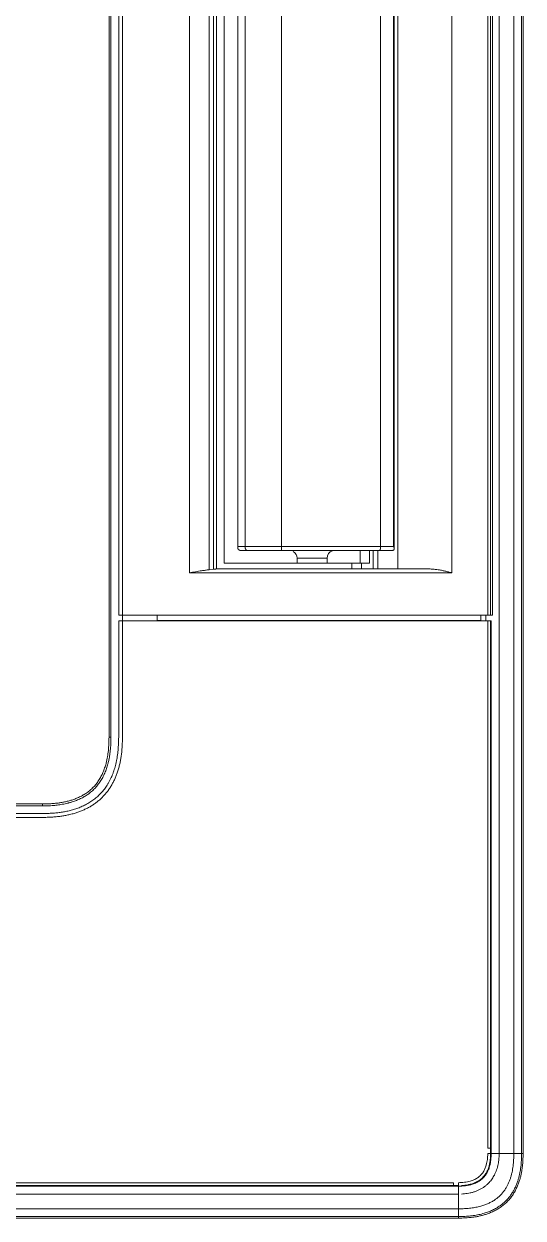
# Model space of a CAD drawing. Header units: metres. Extents: x -101133.8 to -101066.7, y -24899.3 to -24824.7.
# Drawn here: x -101109.7044 to -101109.5748, y -24853.7234 to -24853.4134 of the extents above; entities that cross this region are included whole.
import ezdxf

# ---------------------------------------------------------------- set-up
doc = ezdxf.new("R2010")
doc.units = ezdxf.units.M
doc.header["$LTSCALE"] = 0.2
doc.layers.add('CMT-CVC-MATERIEL', color=30, linetype='Continuous')

# ---------------------------------------------------------------- blocks, each defined once
blk = doc.blocks.new('Cassette 600x600')
at = {"linetype": 'Continuous', "lineweight": 13}
for p, q in [((-19976.97, 551.21), (-19976.97, -35.19)), ((-19973.14, -35.19), (-19973.14, 551.21)), ((-19971.13, 551.21), (-19971.13, -35.19)), ((-19970.73, 551.21), (-19970.73, -35.19)), ((-20078.23, 72.81), (-20078.23, 443.21)), ((-20077.73, 443.21), (-20077.73, 72.81)), ((-20075.73, 104.51), (-20075.73, 411.51)), ((-20074.73, 104.51), (-20074.73, 411.51)), ((-19979.9, 104.51), (-19979.9, 411.51)), ((-19979.18, 411.51), (-19979.18, 104.51)), ((-19978.72, 411.51), (-19978.72, 104.51)), ((-20057.38, 115.51), (-20057.38, 400.51)), ((-19989.24, 400.51), (-19989.24, 115.51)), ((-20052.26, 399.7), (-20052.26, 116.31)), ((-20051.11, 116.42), (-20051.11, 399.59)), ((-20050.33, 399.51), (-20050.33, 116.51)), ((-20048.33, 398.01), (-20048.33, 118.01)), ((-20003.29, 116.51), (-20003.29, 399.51)), ((-20044.82, 393.97), (-20044.82, 122.04)), ((-20044.78, 393.71), (-20044.78, 122.31)), ((-20042.93, 393.71), (-20042.93, 122.31)), ((-20033.43, 393.71), (-20033.43, 122.31)), ((-20007.73, 393.71), (-20007.73, 122.31)), ((-20004.35, 122.31), (-20004.35, 393.71)), ((-20004.19, 121.78), (-20004.19, 394.23)), ((-20044.78, 122.31), (-20042.93, 122.31)), ((-20043.93, 121.31), (-20044.11, 121.31)), ((-20042.33, 121.31), (-20043.93, 121.31)), ((-20042.93, 122.31), (-20033.43, 122.31)), ((-20033.4, 121.31), (-20042.33, 121.31)), ((-20033.43, 122.31), (-20007.73, 122.31)), ((-20008.02, 121.31), (-20033.4, 121.31)), ((-20013.03, 121.31), (-20013.03, 118.01)), ((-20010.61, 121.31), (-20010.61, 118.01)), ((-20009.63, 116.51), (-20009.63, 121.31)), ((-20008.47, 116.51), (-20008.47, 121.31)), ((-20004.88, 121.31), (-20008.02, 121.31)), ((-20007.73, 122.31), (-20004.35, 122.31)), ((-20004.66, 121.32), (-20004.88, 121.31)), ((-20015.19, 118.01), (-20048.33, 118.01)), ((-20029.43, 119.31), (-20029.43, 118.01)), ((-20021.63, 119.31), (-20029.43, 119.31)), ((-20021.63, 118.01), (-20021.63, 119.31)), ((-20015.19, 118.01), (-20012.73, 118.01)), ((-20015.19, 116.51), (-20015.19, 118.01)), ((-20012.73, 118.01), (-20012.73, 116.51)), ((-20012.73, 118.01), (-20010.61, 118.01)), ((-19989.24, 115.51), (-20057.38, 115.51)), ((-20052.26, 116.31), (-20051.11, 116.42)), ((-20050.47, 116.51), (-19994.83, 116.51)), ((-20074.73, 104.51), (-20075.73, 104.51)), ((-20075.73, 103.01), (-20074.73, 103.01)), ((-20075.73, 82.01), (-20075.73, 103.01)), ((-19979.9, 104.51), (-20074.73, 104.51)), ((-20074.73, 103.01), (-20074.73, 104.51)), ((-20074.73, 72.81), (-20074.73, 103.01)), ((-19979.9, 103.01), (-20074.73, 103.01)), ((-20065.73, 103.11), (-20065.73, 104.51)), ((-20065.73, 103.11), (-19981.73, 103.11)), ((-19981.73, 103.11), (-19981.73, 104.51)), ((-19981.73, 103.01), (-19981.73, 103.11)), ((-19980.43, 103.01), (-19980.43, 104.51)), ((-19979.18, 104.51), (-19979.9, 104.51)), ((-19979.9, -33.88), (-19979.9, 103.01)), ((-19979.9, 103.01), (-19979.18, 103.01)), ((-19978.72, 104.51), (-19979.18, 104.51)), ((-19979.18, 103.01), (-19979.18, -33.88)), ((-19979.03, 103.01), (-19979.18, 103.01)), ((-19979.03, -35.19), (-19979.03, 103.01)), ((-20075.73, 101.01), (-20075.73, 101.79)), ((-20075.73, 72.81), (-20075.73, 82.01)), ((-20078.23, 72.81), (-20077.73, 72.81)), ((-20465.93, 55.51), (-20095.53, 55.51)), ((-20095.53, 55.01), (-20465.93, 55.01)), ((-20116.53, 53.01), (-20095.53, 53.01)), ((-20095.53, 55.51), (-20095.53, 55.01)), ((-20125.73, 52.01), (-20095.53, 52.01)), ((-19979.18, -33.88), (-19979.18, -35.19)), ((-19979.18, -35.19), (-19979.03, -35.19)), ((-19979.03, -35.19), (-19976.97, -35.19)), ((-19973.14, -35.19), (-19976.97, -35.19)), ((-19970.73, -35.19), (-19971.13, -35.19)), ((-20125.73, -42.83), (-19988.84, -42.83)), ((-19987.53, -45.76), (-20573.93, -45.76)), ((-19988.84, -43.54), (-20125.73, -43.54)), ((-20125.73, -43.69), (-19987.53, -43.69)), ((-19987.53, -43.54), (-19988.84, -43.54)), ((-19987.53, -43.69), (-19987.53, -43.54)), ((-19987.53, -43.69), (-19987.53, -45.76)), ((-19987.53, -49.58), (-19987.53, -45.76)), ((-20573.93, -49.58), (-19987.53, -49.58)), ((-19987.53, -51.6), (-20573.93, -51.6)), ((-20573.93, -51.99), (-19987.53, -51.99)), ((-19987.53, -51.99), (-19987.53, -51.6))]:
    blk.add_line(p, q, dxfattribs=at)
for centre, radius, start, end in [((-20025.17, 122.06), 8.27, 178.2687, 185.2085), ((-20031.43, 119.31), 2, 0, 59.2042), ((-20019.63, 119.31), 2, 106.6773, 180), ((-19979.81, -26.31), 8.91, 269.2804, 274.0261), ((-19996.42, -42.92), 8.91, 355.9739, 0.7197)]:
    blk.add_arc(centre, radius, start, end, dxfattribs=at)
for points, knots in [([(-20044.11, 121.31), (-20044.12, 121.32), (-20044.13, 121.32), (-20044.14, 121.32), (-20044.16, 121.32), (-20044.17, 121.32), (-20044.18, 121.33), (-20044.19, 121.33), (-20044.2, 121.33), (-20044.22, 121.33), (-20044.23, 121.34), (-20044.24, 121.34), (-20044.25, 121.34), (-20044.27, 121.34), (-20044.28, 121.35), (-20044.29, 121.35), (-20044.31, 121.36), (-20044.32, 121.36), (-20044.33, 121.36), (-20044.34, 121.37), (-20044.36, 121.37), (-20044.37, 121.38), (-20044.38, 121.38), (-20044.39, 121.39), (-20044.4, 121.39), (-20044.42, 121.4), (-20044.43, 121.4), (-20044.44, 121.41), (-20044.45, 121.42), (-20044.46, 121.42), (-20044.47, 121.43), (-20044.48, 121.43), (-20044.5, 121.44), (-20044.51, 121.45), (-20044.52, 121.45), (-20044.52, 121.46), (-20044.54, 121.47), (-20044.55, 121.48), (-20044.56, 121.49), (-20044.58, 121.5), (-20044.59, 121.51), (-20044.6, 121.52), (-20044.62, 121.54), (-20044.63, 121.55), (-20044.64, 121.56), (-20044.65, 121.57), (-20044.66, 121.58), (-20044.67, 121.59), (-20044.68, 121.61), (-20044.69, 121.63), (-20044.71, 121.65), (-20044.72, 121.66), (-20044.73, 121.68), (-20044.74, 121.7), (-20044.75, 121.72), (-20044.76, 121.74), (-20044.77, 121.76), (-20044.77, 121.78), (-20044.78, 121.8), (-20044.79, 121.81), (-20044.79, 121.84), (-20044.8, 121.86), (-20044.8, 121.89), (-20044.81, 121.92), (-20044.81, 121.95), (-20044.82, 121.97), (-20044.82, 122), (-20044.82, 122.03), (-20044.82, 122.05), (-20044.82, 122.08), (-20044.81, 122.11), (-20044.81, 122.15), (-20044.81, 122.17), (-20044.81, 122.18), (-20044.8, 122.19), (-20044.8, 122.2), (-20044.8, 122.21), (-20044.8, 122.22), (-20044.79, 122.23), (-20044.79, 122.25), (-20044.79, 122.26), (-20044.79, 122.27), (-20044.78, 122.28), (-20044.78, 122.29), (-20044.78, 122.3), (-20044.78, 122.3), (-20044.78, 122.3), (-20044.78, 122.3), (-20044.78, 122.3), (-20044.78, 122.3), (-20044.78, 122.3), (-20044.78, 122.3), (-20044.78, 122.3), (-20044.78, 122.3), (-20044.78, 122.3), (-20044.78, 122.3), (-20044.78, 122.31)], [0, 0, 0, 0, 1, 1, 1, 2, 2, 2, 3, 3, 3, 4, 4, 4, 5, 5, 5, 6, 6, 6, 7, 7, 7, 8, 8, 8, 9, 9, 9, 10, 10, 10, 11, 11, 11, 12, 12, 12, 13, 13, 13, 14, 14, 14, 15, 15, 15, 16, 16, 16, 17, 17, 17, 18, 18, 18, 19, 19, 19, 20, 20, 20, 21, 21, 21, 22, 22, 22, 23, 23, 23, 24, 24, 24, 25, 25, 25, 26, 26, 26, 27, 27, 27, 28, 28, 28, 29, 29, 29, 30, 30, 30, 31, 31, 31, 32, 32, 32, 32]), ([(-20042.93, 122.31), (-20042.93, 122.28), (-20042.93, 122.25), (-20042.92, 122.22), (-20042.92, 122.19), (-20042.92, 122.16), (-20042.92, 122.14), (-20042.92, 122.11), (-20042.91, 122.08), (-20042.91, 122.05), (-20042.91, 122.03), (-20042.9, 122), (-20042.9, 121.97), (-20042.89, 121.95), (-20042.88, 121.92), (-20042.88, 121.9), (-20042.87, 121.87), (-20042.86, 121.85), (-20042.86, 121.82), (-20042.85, 121.8), (-20042.84, 121.77), (-20042.83, 121.75), (-20042.82, 121.73), (-20042.81, 121.7), (-20042.8, 121.68), (-20042.79, 121.66), (-20042.78, 121.64), (-20042.76, 121.62), (-20042.75, 121.6), (-20042.74, 121.58), (-20042.73, 121.56), (-20042.72, 121.54), (-20042.7, 121.52), (-20042.69, 121.5), (-20042.68, 121.49), (-20042.66, 121.47), (-20042.65, 121.46), (-20042.63, 121.44), (-20042.62, 121.43), (-20042.6, 121.42), (-20042.59, 121.4), (-20042.57, 121.39), (-20042.56, 121.38), (-20042.54, 121.37), (-20042.53, 121.36), (-20042.51, 121.35), (-20042.49, 121.34), (-20042.47, 121.33), (-20042.46, 121.33), (-20042.45, 121.33), (-20042.44, 121.32), (-20042.44, 121.32), (-20042.43, 121.32), (-20042.42, 121.32), (-20042.41, 121.31), (-20042.4, 121.31), (-20042.39, 121.31), (-20042.38, 121.31), (-20042.38, 121.31), (-20042.37, 121.31), (-20042.36, 121.31), (-20042.36, 121.31), (-20042.35, 121.31), (-20042.35, 121.31), (-20042.35, 121.31), (-20042.35, 121.31), (-20042.34, 121.31), (-20042.34, 121.31), (-20042.34, 121.31), (-20042.34, 121.31), (-20042.33, 121.31), (-20042.33, 121.31), (-20042.33, 121.31)], [0, 0, 0, 0, 1, 1, 1, 2, 2, 2, 3, 3, 3, 4, 4, 4, 5, 5, 5, 6, 6, 6, 7, 7, 7, 8, 8, 8, 9, 9, 9, 10, 10, 10, 11, 11, 11, 12, 12, 12, 13, 13, 13, 14, 14, 14, 15, 15, 15, 16, 16, 16, 17, 17, 17, 18, 18, 18, 19, 19, 19, 20, 20, 20, 21, 21, 21, 22, 22, 22, 23, 23, 23, 24, 24, 24, 24]), ([(-20007.73, 122.31), (-20007.73, 122.28), (-20007.73, 122.25), (-20007.73, 122.22), (-20007.73, 122.19), (-20007.73, 122.16), (-20007.74, 122.14), (-20007.74, 122.11), (-20007.74, 122.08), (-20007.74, 122.05), (-20007.74, 122.03), (-20007.74, 122), (-20007.75, 121.97), (-20007.75, 121.95), (-20007.75, 121.92), (-20007.76, 121.9), (-20007.76, 121.87), (-20007.76, 121.85), (-20007.77, 121.82), (-20007.77, 121.8), (-20007.77, 121.77), (-20007.78, 121.75), (-20007.78, 121.73), (-20007.79, 121.7), (-20007.79, 121.68), (-20007.8, 121.66), (-20007.8, 121.64), (-20007.81, 121.62), (-20007.82, 121.6), (-20007.82, 121.58), (-20007.83, 121.56), (-20007.83, 121.54), (-20007.84, 121.52), (-20007.85, 121.5), (-20007.85, 121.49), (-20007.86, 121.47), (-20007.87, 121.46), (-20007.87, 121.44), (-20007.88, 121.43), (-20007.89, 121.42), (-20007.9, 121.4), (-20007.9, 121.39), (-20007.91, 121.38), (-20007.92, 121.37), (-20007.93, 121.36), (-20007.93, 121.35), (-20007.94, 121.34), (-20007.95, 121.33), (-20007.96, 121.33), (-20007.96, 121.33), (-20007.97, 121.32), (-20007.97, 121.32), (-20007.97, 121.32), (-20007.98, 121.32), (-20007.98, 121.31), (-20007.99, 121.31), (-20007.99, 121.31), (-20007.99, 121.31), (-20008, 121.31), (-20008, 121.31), (-20008.01, 121.31), (-20008.01, 121.31), (-20008.01, 121.31), (-20008.01, 121.31), (-20008.01, 121.31), (-20008.01, 121.31), (-20008.01, 121.31), (-20008.02, 121.31), (-20008.02, 121.31), (-20008.02, 121.31), (-20008.02, 121.31), (-20008.02, 121.31), (-20008.02, 121.31)], [0, 0, 0, 0, 1, 1, 1, 2, 2, 2, 3, 3, 3, 4, 4, 4, 5, 5, 5, 6, 6, 6, 7, 7, 7, 8, 8, 8, 9, 9, 9, 10, 10, 10, 11, 11, 11, 12, 12, 12, 13, 13, 13, 14, 14, 14, 15, 15, 15, 16, 16, 16, 17, 17, 17, 18, 18, 18, 19, 19, 19, 20, 20, 20, 21, 21, 21, 22, 22, 22, 23, 23, 23, 24, 24, 24, 24]), ([(-20004.35, 122.31), (-20004.35, 122.3), (-20004.35, 122.3), (-20004.35, 122.3), (-20004.35, 122.3), (-20004.35, 122.3), (-20004.35, 122.3), (-20004.35, 122.3), (-20004.35, 122.3), (-20004.35, 122.3), (-20004.35, 122.3), (-20004.35, 122.3), (-20004.35, 122.3), (-20004.35, 122.3), (-20004.34, 122.29), (-20004.34, 122.29), (-20004.34, 122.28), (-20004.34, 122.28), (-20004.34, 122.27), (-20004.33, 122.27), (-20004.33, 122.27), (-20004.33, 122.26), (-20004.33, 122.26), (-20004.33, 122.25), (-20004.32, 122.25), (-20004.31, 122.23), (-20004.3, 122.19), (-20004.28, 122.16), (-20004.27, 122.13), (-20004.26, 122.1), (-20004.25, 122.07), (-20004.24, 122.04), (-20004.23, 122.01), (-20004.22, 121.98), (-20004.21, 121.95), (-20004.21, 121.92), (-20004.2, 121.89), (-20004.2, 121.87), (-20004.19, 121.85), (-20004.19, 121.83), (-20004.19, 121.81), (-20004.19, 121.79), (-20004.19, 121.76), (-20004.19, 121.74), (-20004.19, 121.72), (-20004.2, 121.7), (-20004.2, 121.68), (-20004.2, 121.66), (-20004.21, 121.64), (-20004.21, 121.63), (-20004.21, 121.62), (-20004.22, 121.6), (-20004.22, 121.59), (-20004.23, 121.58), (-20004.24, 121.56), (-20004.24, 121.55), (-20004.25, 121.54), (-20004.26, 121.53), (-20004.27, 121.51), (-20004.28, 121.5), (-20004.28, 121.49), (-20004.29, 121.48), (-20004.3, 121.47), (-20004.3, 121.47), (-20004.31, 121.46), (-20004.32, 121.45), (-20004.33, 121.45), (-20004.33, 121.44), (-20004.34, 121.43), (-20004.35, 121.43), (-20004.36, 121.42), (-20004.37, 121.41), (-20004.38, 121.41), (-20004.39, 121.4), (-20004.4, 121.4), (-20004.41, 121.39), (-20004.42, 121.38), (-20004.43, 121.38), (-20004.44, 121.37), (-20004.45, 121.37), (-20004.46, 121.37), (-20004.47, 121.36), (-20004.48, 121.36), (-20004.49, 121.35), (-20004.51, 121.35), (-20004.52, 121.35), (-20004.53, 121.34), (-20004.54, 121.34), (-20004.56, 121.34), (-20004.57, 121.33), (-20004.58, 121.33), (-20004.59, 121.33), (-20004.61, 121.33), (-20004.62, 121.33), (-20004.63, 121.32), (-20004.64, 121.32), (-20004.66, 121.32)], [0, 0, 0, 0, 1, 1, 1, 2, 2, 2, 3, 3, 3, 4, 4, 4, 5, 5, 5, 6, 6, 6, 7, 7, 7, 8, 8, 8, 9, 9, 9, 10, 10, 10, 11, 11, 11, 12, 12, 12, 13, 13, 13, 14, 14, 14, 15, 15, 15, 16, 16, 16, 17, 17, 17, 18, 18, 18, 19, 19, 19, 20, 20, 20, 21, 21, 21, 22, 22, 22, 23, 23, 23, 24, 24, 24, 25, 25, 25, 26, 26, 26, 27, 27, 27, 28, 28, 28, 29, 29, 29, 30, 30, 30, 31, 31, 31, 32, 32, 32, 32]), ([(-20057.38, 115.51), (-20057.38, 115.51), (-20057.38, 115.51), (-20057.38, 115.51), (-20057.37, 115.51), (-20057.37, 115.51), (-20057.37, 115.51), (-20057.36, 115.51), (-20057.36, 115.51), (-20057.36, 115.51), (-20057.36, 115.51), (-20057.35, 115.51), (-20057.35, 115.51), (-20057.17, 115.54), (-20056.85, 115.6), (-20056.56, 115.65), (-20056.27, 115.7), (-20056.03, 115.74), (-20055.77, 115.79), (-20055.52, 115.83), (-20055.26, 115.87), (-20054.99, 115.92), (-20054.71, 115.96), (-20054.42, 116.01), (-20054.2, 116.04), (-20054, 116.07), (-20053.87, 116.09), (-20053.72, 116.11), (-20053.56, 116.13), (-20053.39, 116.16), (-20053.23, 116.18), (-20053.06, 116.2), (-20052.9, 116.22), (-20052.74, 116.25), (-20052.58, 116.27), (-20052.42, 116.29), (-20052.26, 116.31)], [0, 0, 0, 0, 1, 1, 1, 2, 2, 2, 3, 3, 3, 4, 4, 4, 5, 5, 5, 6, 6, 6, 7, 7, 7, 8, 8, 8, 9, 9, 9, 10, 10, 10, 11, 11, 11, 12, 12, 12, 12]), ([(-20051.11, 116.42), (-20051.08, 116.42), (-20051.05, 116.42), (-20051.03, 116.43), (-20051, 116.43), (-20050.97, 116.43), (-20050.95, 116.44), (-20050.92, 116.44), (-20050.9, 116.44), (-20050.87, 116.45), (-20050.85, 116.45), (-20050.82, 116.45), (-20050.8, 116.46), (-20050.77, 116.46), (-20050.75, 116.47), (-20050.73, 116.47), (-20050.71, 116.47), (-20050.68, 116.48), (-20050.66, 116.48), (-20050.64, 116.49), (-20050.62, 116.49), (-20050.6, 116.49), (-20050.58, 116.5), (-20050.56, 116.5), (-20050.55, 116.5), (-20050.54, 116.5), (-20050.54, 116.5), (-20050.53, 116.5), (-20050.52, 116.5), (-20050.52, 116.5), (-20050.51, 116.5), (-20050.51, 116.5), (-20050.5, 116.5), (-20050.49, 116.5), (-20050.49, 116.5), (-20050.48, 116.5), (-20050.47, 116.51)], [0, 0, 0, 0, 1, 1, 1, 2, 2, 2, 3, 3, 3, 4, 4, 4, 5, 5, 5, 6, 6, 6, 7, 7, 7, 8, 8, 8, 9, 9, 9, 10, 10, 10, 11, 11, 11, 12, 12, 12, 12]), ([(-19994.83, 116.51), (-19994.66, 116.49), (-19994.49, 116.48), (-19994.33, 116.47), (-19994.16, 116.46), (-19994, 116.44), (-19993.83, 116.43), (-19993.66, 116.41), (-19993.48, 116.4), (-19993.33, 116.38), (-19993.17, 116.36), (-19993.03, 116.35), (-19992.83, 116.32), (-19992.58, 116.28), (-19992.24, 116.22), (-19991.92, 116.16), (-19991.6, 116.1), (-19991.31, 116.03), (-19991.02, 115.96), (-19990.74, 115.89), (-19990.46, 115.82), (-19990.14, 115.74), (-19989.82, 115.66), (-19989.46, 115.56), (-19989.27, 115.51), (-19989.26, 115.51), (-19989.26, 115.51), (-19989.26, 115.51), (-19989.26, 115.51), (-19989.26, 115.51), (-19989.26, 115.51), (-19989.25, 115.51), (-19989.25, 115.51), (-19989.25, 115.51), (-19989.25, 115.51), (-19989.25, 115.51), (-19989.24, 115.51)], [0, 0, 0, 0, 1, 1, 1, 2, 2, 2, 3, 3, 3, 4, 4, 4, 5, 5, 5, 6, 6, 6, 7, 7, 7, 8, 8, 8, 9, 9, 9, 10, 10, 10, 11, 11, 11, 12, 12, 12, 12]), ([(-20095.53, 55.51), (-20095.21, 55.51), (-20094.89, 55.52), (-20094.57, 55.53), (-20094.24, 55.55), (-20093.92, 55.56), (-20093.6, 55.57), (-20093.28, 55.59), (-20092.96, 55.61), (-20092.64, 55.64), (-20092.32, 55.66), (-20092, 55.69), (-20091.68, 55.73), (-20091.36, 55.77), (-20091.04, 55.81), (-20090.73, 55.86), (-20090.41, 55.91), (-20090.09, 55.97), (-20089.78, 56.04), (-20089.47, 56.1), (-20089.17, 56.17), (-20088.84, 56.26), (-20088.52, 56.35), (-20088.17, 56.45), (-20087.92, 56.53), (-20087.71, 56.6), (-20087.56, 56.65), (-20087.4, 56.7), (-20087.24, 56.76), (-20087.06, 56.83), (-20086.89, 56.89), (-20086.72, 56.96), (-20086.55, 57.03), (-20086.38, 57.1), (-20086.22, 57.17), (-20086.05, 57.25), (-20085.88, 57.33), (-20085.72, 57.41), (-20085.56, 57.49), (-20085.4, 57.57), (-20085.23, 57.66), (-20085.07, 57.74), (-20084.92, 57.84), (-20084.76, 57.93), (-20084.6, 58.02), (-20084.45, 58.12), (-20084.3, 58.22), (-20084.15, 58.32), (-20084, 58.42), (-20083.85, 58.53), (-20083.7, 58.64), (-20083.55, 58.75), (-20083.41, 58.86), (-20083.27, 58.98), (-20083.13, 59.1), (-20082.99, 59.22), (-20082.85, 59.34), (-20082.71, 59.47), (-20082.58, 59.59), (-20082.45, 59.72), (-20082.32, 59.86), (-20082.19, 59.99), (-20082.07, 60.12), (-20081.95, 60.26), (-20081.83, 60.4), (-20081.71, 60.54), (-20081.59, 60.68), (-20081.48, 60.83), (-20081.36, 60.98), (-20081.26, 61.12), (-20081.15, 61.27), (-20081.05, 61.41), (-20080.94, 61.57), (-20080.84, 61.74), (-20080.72, 61.91), (-20080.62, 62.09), (-20080.51, 62.27), (-20080.42, 62.44), (-20080.32, 62.62), (-20080.23, 62.8), (-20080.14, 62.98), (-20080.05, 63.16), (-20079.96, 63.35), (-20079.88, 63.53), (-20079.8, 63.72), (-20079.72, 63.91), (-20079.64, 64.1), (-20079.57, 64.28), (-20079.5, 64.47), (-20079.43, 64.66), (-20079.37, 64.86), (-20079.3, 65.05), (-20079.24, 65.25), (-20079.18, 65.44), (-20079.12, 65.62), (-20079.08, 65.79), (-20079.01, 66.02), (-20078.95, 66.26), (-20078.88, 66.56), (-20078.81, 66.85), (-20078.75, 67.14), (-20078.69, 67.41), (-20078.64, 67.69), (-20078.59, 67.97), (-20078.55, 68.25), (-20078.51, 68.54), (-20078.47, 68.82), (-20078.43, 69.1), (-20078.4, 69.39), (-20078.37, 69.67), (-20078.35, 69.95), (-20078.33, 70.24), (-20078.31, 70.52), (-20078.3, 70.81), (-20078.28, 71.09), (-20078.27, 71.38), (-20078.26, 71.66), (-20078.25, 71.95), (-20078.24, 72.23), (-20078.24, 72.52), (-20078.23, 72.81)], [0, 0, 0, 0, 1, 1, 1, 2, 2, 2, 3, 3, 3, 4, 4, 4, 5, 5, 5, 6, 6, 6, 7, 7, 7, 8, 8, 8, 9, 9, 9, 10, 10, 10, 11, 11, 11, 12, 12, 12, 13, 13, 13, 14, 14, 14, 15, 15, 15, 16, 16, 16, 17, 17, 17, 18, 18, 18, 19, 19, 19, 20, 20, 20, 21, 21, 21, 22, 22, 22, 23, 23, 23, 24, 24, 24, 25, 25, 25, 26, 26, 26, 27, 27, 27, 28, 28, 28, 29, 29, 29, 30, 30, 30, 31, 31, 31, 32, 32, 32, 33, 33, 33, 34, 34, 34, 35, 35, 35, 36, 36, 36, 37, 37, 37, 38, 38, 38, 39, 39, 39, 40, 40, 40, 40]), ([(-20077.73, 72.81), (-20077.73, 72.52), (-20077.73, 72.23), (-20077.74, 71.94), (-20077.75, 71.65), (-20077.76, 71.36), (-20077.77, 71.08), (-20077.79, 70.79), (-20077.8, 70.5), (-20077.83, 70.21), (-20077.85, 69.92), (-20077.88, 69.64), (-20077.91, 69.35), (-20077.94, 69.06), (-20077.97, 68.77), (-20078.01, 68.48), (-20078.06, 68.19), (-20078.1, 67.9), (-20078.15, 67.61), (-20078.2, 67.33), (-20078.26, 67.05), (-20078.32, 66.75), (-20078.39, 66.45), (-20078.47, 66.14), (-20078.53, 65.9), (-20078.59, 65.65), (-20078.64, 65.48), (-20078.7, 65.3), (-20078.76, 65.11), (-20078.82, 64.9), (-20078.89, 64.71), (-20078.96, 64.51), (-20079.02, 64.31), (-20079.1, 64.12), (-20079.17, 63.93), (-20079.25, 63.74), (-20079.33, 63.54), (-20079.41, 63.35), (-20079.5, 63.16), (-20079.59, 62.96), (-20079.68, 62.77), (-20079.78, 62.58), (-20079.88, 62.39), (-20079.97, 62.21), (-20080.08, 62.02), (-20080.19, 61.84), (-20080.3, 61.65), (-20080.41, 61.47), (-20080.52, 61.3), (-20080.63, 61.13), (-20080.74, 60.98), (-20080.85, 60.83), (-20080.95, 60.69), (-20081.07, 60.53), (-20081.19, 60.38), (-20081.31, 60.24), (-20081.43, 60.09), (-20081.55, 59.95), (-20081.67, 59.81), (-20081.8, 59.67), (-20081.93, 59.53), (-20082.06, 59.4), (-20082.21, 59.26), (-20082.35, 59.12), (-20082.49, 58.99), (-20082.64, 58.86), (-20082.78, 58.73), (-20082.93, 58.61), (-20083.08, 58.48), (-20083.24, 58.36), (-20083.39, 58.24), (-20083.55, 58.12), (-20083.71, 58.01), (-20083.86, 57.9), (-20084.02, 57.8), (-20084.17, 57.7), (-20084.33, 57.6), (-20084.49, 57.51), (-20084.65, 57.41), (-20084.81, 57.32), (-20084.97, 57.23), (-20085.14, 57.14), (-20085.3, 57.05), (-20085.47, 56.97), (-20085.64, 56.89), (-20085.81, 56.81), (-20085.98, 56.73), (-20086.16, 56.65), (-20086.34, 56.58), (-20086.51, 56.5), (-20086.69, 56.43), (-20086.86, 56.36), (-20087.04, 56.3), (-20087.23, 56.23), (-20087.41, 56.17), (-20087.62, 56.1), (-20087.77, 56.05), (-20087.9, 56.01), (-20087.99, 55.98), (-20088.09, 55.96), (-20088.19, 55.93), (-20088.3, 55.89), (-20088.41, 55.86), (-20088.52, 55.83), (-20088.63, 55.8), (-20088.73, 55.78), (-20088.83, 55.75), (-20088.93, 55.73), (-20089.05, 55.7), (-20089.38, 55.62), (-20089.89, 55.51), (-20090.36, 55.42), (-20090.83, 55.34), (-20091.26, 55.27), (-20091.69, 55.22), (-20092.12, 55.17), (-20092.55, 55.12), (-20093.03, 55.09), (-20093.51, 55.06), (-20094.03, 55.03), (-20094.37, 55.02), (-20094.48, 55.02), (-20094.56, 55.02), (-20094.66, 55.02), (-20094.75, 55.01), (-20094.85, 55.01), (-20094.95, 55.01), (-20095.05, 55.01), (-20095.14, 55.01), (-20095.24, 55.01), (-20095.34, 55.01), (-20095.43, 55.01), (-20095.53, 55.01)], [0, 0, 0, 0, 1, 1, 1, 2, 2, 2, 3, 3, 3, 4, 4, 4, 5, 5, 5, 6, 6, 6, 7, 7, 7, 8, 8, 8, 9, 9, 9, 10, 10, 10, 11, 11, 11, 12, 12, 12, 13, 13, 13, 14, 14, 14, 15, 15, 15, 16, 16, 16, 17, 17, 17, 18, 18, 18, 19, 19, 19, 20, 20, 20, 21, 21, 21, 22, 22, 22, 23, 23, 23, 24, 24, 24, 25, 25, 25, 26, 26, 26, 27, 27, 27, 28, 28, 28, 29, 29, 29, 30, 30, 30, 31, 31, 31, 32, 32, 32, 33, 33, 33, 34, 34, 34, 35, 35, 35, 36, 36, 36, 37, 37, 37, 38, 38, 38, 39, 39, 39, 40, 40, 40, 41, 41, 41, 42, 42, 42, 43, 43, 43, 44, 44, 44, 44]), ([(-20095.53, 53.01), (-20095.15, 53.02), (-20094.76, 53.03), (-20094.38, 53.05), (-20093.99, 53.06), (-20093.61, 53.08), (-20093.22, 53.1), (-20092.84, 53.12), (-20092.46, 53.15), (-20092.08, 53.18), (-20091.69, 53.22), (-20091.32, 53.26), (-20090.93, 53.31), (-20090.54, 53.36), (-20090.15, 53.42), (-20089.76, 53.49), (-20089.37, 53.57), (-20088.98, 53.65), (-20088.6, 53.74), (-20088.22, 53.83), (-20087.85, 53.93), (-20087.46, 54.05), (-20087.06, 54.18), (-20086.63, 54.32), (-20086.33, 54.43), (-20086.09, 54.52), (-20085.93, 54.58), (-20085.74, 54.66), (-20085.56, 54.73), (-20085.36, 54.82), (-20085.17, 54.9), (-20084.97, 54.99), (-20084.78, 55.08), (-20084.6, 55.17), (-20084.41, 55.26), (-20084.23, 55.36), (-20084.04, 55.46), (-20083.85, 55.56), (-20083.67, 55.67), (-20083.48, 55.78), (-20083.3, 55.89), (-20083.11, 56), (-20082.93, 56.12), (-20082.75, 56.24), (-20082.58, 56.36), (-20082.4, 56.49), (-20082.23, 56.61), (-20082.06, 56.75), (-20081.89, 56.88), (-20081.72, 57.01), (-20081.56, 57.14), (-20081.4, 57.28), (-20081.25, 57.42), (-20081.09, 57.56), (-20080.94, 57.7), (-20080.79, 57.85), (-20080.64, 58), (-20080.49, 58.15), (-20080.35, 58.3), (-20080.21, 58.45), (-20080.07, 58.61), (-20079.92, 58.77), (-20079.78, 58.94), (-20079.65, 59.11), (-20079.51, 59.28), (-20079.38, 59.45), (-20079.25, 59.63), (-20079.12, 59.8), (-20079, 59.98), (-20078.88, 60.16), (-20078.76, 60.34), (-20078.65, 60.51), (-20078.53, 60.71), (-20078.41, 60.91), (-20078.29, 61.13), (-20078.17, 61.35), (-20078.05, 61.57), (-20077.94, 61.78), (-20077.83, 62.01), (-20077.73, 62.23), (-20077.62, 62.45), (-20077.53, 62.67), (-20077.43, 62.9), (-20077.34, 63.12), (-20077.25, 63.36), (-20077.16, 63.59), (-20077.07, 63.83), (-20076.99, 64.07), (-20076.91, 64.31), (-20076.84, 64.55), (-20076.76, 64.79), (-20076.69, 65.03), (-20076.63, 65.28), (-20076.56, 65.52), (-20076.5, 65.76), (-20076.44, 66), (-20076.39, 66.26), (-20076.33, 66.51), (-20076.27, 66.79), (-20076.22, 67.06), (-20076.17, 67.33), (-20076.12, 67.6), (-20076.08, 67.87), (-20076.04, 68.13), (-20076, 68.41), (-20075.97, 68.68), (-20075.93, 68.95), (-20075.91, 69.22), (-20075.88, 69.49), (-20075.86, 69.76), (-20075.84, 70.04), (-20075.82, 70.32), (-20075.8, 70.59), (-20075.79, 70.87), (-20075.78, 71.15), (-20075.77, 71.42), (-20075.76, 71.7), (-20075.75, 71.98), (-20075.74, 72.25), (-20075.74, 72.53), (-20075.73, 72.81)], [0, 0, 0, 0, 1, 1, 1, 2, 2, 2, 3, 3, 3, 4, 4, 4, 5, 5, 5, 6, 6, 6, 7, 7, 7, 8, 8, 8, 9, 9, 9, 10, 10, 10, 11, 11, 11, 12, 12, 12, 13, 13, 13, 14, 14, 14, 15, 15, 15, 16, 16, 16, 17, 17, 17, 18, 18, 18, 19, 19, 19, 20, 20, 20, 21, 21, 21, 22, 22, 22, 23, 23, 23, 24, 24, 24, 25, 25, 25, 26, 26, 26, 27, 27, 27, 28, 28, 28, 29, 29, 29, 30, 30, 30, 31, 31, 31, 32, 32, 32, 33, 33, 33, 34, 34, 34, 35, 35, 35, 36, 36, 36, 37, 37, 37, 38, 38, 38, 39, 39, 39, 40, 40, 40, 40]), ([(-20095.53, 52.01), (-20095.13, 52.02), (-20094.73, 52.03), (-20094.33, 52.05), (-20093.93, 52.06), (-20093.53, 52.08), (-20093.13, 52.1), (-20092.73, 52.13), (-20092.34, 52.16), (-20091.94, 52.19), (-20091.53, 52.23), (-20091.12, 52.27), (-20090.75, 52.32), (-20090.37, 52.37), (-20090.03, 52.43), (-20089.68, 52.49), (-20089.33, 52.56), (-20088.98, 52.63), (-20088.63, 52.71), (-20088.28, 52.79), (-20087.93, 52.88), (-20087.58, 52.98), (-20087.23, 53.07), (-20086.88, 53.18), (-20086.55, 53.29), (-20086.22, 53.4), (-20085.92, 53.51), (-20085.62, 53.63), (-20085.31, 53.75), (-20085.01, 53.88), (-20084.71, 54.02), (-20084.4, 54.15), (-20084.11, 54.29), (-20083.81, 54.45), (-20083.52, 54.6), (-20083.23, 54.77), (-20082.95, 54.93), (-20082.67, 55.1), (-20082.41, 55.26), (-20082.15, 55.44), (-20081.9, 55.62), (-20081.64, 55.81), (-20081.39, 56), (-20081.14, 56.19), (-20080.9, 56.39), (-20080.66, 56.6), (-20080.43, 56.81), (-20080.2, 57.03), (-20079.97, 57.25), (-20079.75, 57.47), (-20079.53, 57.7), (-20079.33, 57.94), (-20079.12, 58.17), (-20078.92, 58.42), (-20078.72, 58.67), (-20078.53, 58.92), (-20078.34, 59.17), (-20078.17, 59.43), (-20077.99, 59.69), (-20077.82, 59.95), (-20077.66, 60.23), (-20077.49, 60.5), (-20077.33, 60.8), (-20077.17, 61.09), (-20077.02, 61.38), (-20076.88, 61.68), (-20076.74, 61.98), (-20076.6, 62.28), (-20076.48, 62.59), (-20076.36, 62.89), (-20076.24, 63.2), (-20076.13, 63.5), (-20076.02, 63.83), (-20075.91, 64.15), (-20075.8, 64.51), (-20075.7, 64.86), (-20075.6, 65.21), (-20075.51, 65.55), (-20075.43, 65.9), (-20075.35, 66.25), (-20075.28, 66.61), (-20075.22, 66.96), (-20075.15, 67.31), (-20075.1, 67.65), (-20075.05, 68.02), (-20075, 68.4), (-20074.95, 68.81), (-20074.92, 69.21), (-20074.88, 69.62), (-20074.85, 70.01), (-20074.83, 70.41), (-20074.81, 70.81), (-20074.79, 71.21), (-20074.77, 71.61), (-20074.76, 72.01), (-20074.74, 72.41), (-20074.73, 72.81)], [0, 0, 0, 0, 1, 1, 1, 2, 2, 2, 3, 3, 3, 4, 4, 4, 5, 5, 5, 6, 6, 6, 7, 7, 7, 8, 8, 8, 9, 9, 9, 10, 10, 10, 11, 11, 11, 12, 12, 12, 13, 13, 13, 14, 14, 14, 15, 15, 15, 16, 16, 16, 17, 17, 17, 18, 18, 18, 19, 19, 19, 20, 20, 20, 21, 21, 21, 22, 22, 22, 23, 23, 23, 24, 24, 24, 25, 25, 25, 26, 26, 26, 27, 27, 27, 28, 28, 28, 29, 29, 29, 30, 30, 30, 31, 31, 31, 32, 32, 32, 32]), ([(-19979.9, -33.88), (-19979.87, -33.88), (-19979.85, -33.88), (-19979.83, -33.88), (-19979.8, -33.88), (-19979.78, -33.88), (-19979.76, -33.88), (-19979.73, -33.88), (-19979.71, -33.88), (-19979.69, -33.88), (-19979.67, -33.88), (-19979.64, -33.88), (-19979.62, -33.88), (-19979.6, -33.88), (-19979.58, -33.88), (-19979.56, -33.88), (-19979.54, -33.88), (-19979.52, -33.88), (-19979.5, -33.88), (-19979.48, -33.88), (-19979.47, -33.88), (-19979.45, -33.88), (-19979.43, -33.88), (-19979.42, -33.88), (-19979.4, -33.88), (-19979.38, -33.88), (-19979.37, -33.88), (-19979.35, -33.88), (-19979.34, -33.88), (-19979.33, -33.88), (-19979.31, -33.88), (-19979.3, -33.88), (-19979.29, -33.88), (-19979.28, -33.88), (-19979.27, -33.88), (-19979.26, -33.88), (-19979.25, -33.88), (-19979.24, -33.88), (-19979.23, -33.88), (-19979.23, -33.88), (-19979.22, -33.88), (-19979.21, -33.88), (-19979.21, -33.88), (-19979.2, -33.88), (-19979.2, -33.88), (-19979.19, -33.88), (-19979.19, -33.88), (-19979.19, -33.88), (-19979.18, -33.88)], [0, 0, 0, 0, 1, 1, 1, 2, 2, 2, 3, 3, 3, 4, 4, 4, 5, 5, 5, 6, 6, 6, 7, 7, 7, 8, 8, 8, 9, 9, 9, 10, 10, 10, 11, 11, 11, 12, 12, 12, 13, 13, 13, 14, 14, 14, 15, 15, 15, 16, 16, 16, 16]), ([(-19987.53, -43.69), (-19987.38, -43.69), (-19987.22, -43.68), (-19987.07, -43.68), (-19986.91, -43.67), (-19986.76, -43.67), (-19986.61, -43.66), (-19986.45, -43.65), (-19986.3, -43.64), (-19986.15, -43.63), (-19985.99, -43.62), (-19985.84, -43.6), (-19985.69, -43.58), (-19985.53, -43.57), (-19985.38, -43.54), (-19985.23, -43.52), (-19985.08, -43.49), (-19984.93, -43.47), (-19984.78, -43.43), (-19984.63, -43.4), (-19984.47, -43.36), (-19984.33, -43.33), (-19984.18, -43.29), (-19984.05, -43.25), (-19983.89, -43.2), (-19983.72, -43.14), (-19983.54, -43.08), (-19983.36, -43.01), (-19983.18, -42.94), (-19983.02, -42.87), (-19982.85, -42.78), (-19982.69, -42.7), (-19982.52, -42.62), (-19982.36, -42.52), (-19982.2, -42.43), (-19982.05, -42.33), (-19981.9, -42.22), (-19981.74, -42.11), (-19981.6, -41.99), (-19981.46, -41.87), (-19981.31, -41.75), (-19981.18, -41.62), (-19981.05, -41.48), (-19980.92, -41.35), (-19980.8, -41.21), (-19980.68, -41.06), (-19980.56, -40.91), (-19980.45, -40.75), (-19980.35, -40.61), (-19980.26, -40.46), (-19980.17, -40.32), (-19980.09, -40.17), (-19980.01, -40.02), (-19979.94, -39.87), (-19979.87, -39.72), (-19979.8, -39.56), (-19979.73, -39.41), (-19979.67, -39.25), (-19979.61, -39.09), (-19979.55, -38.92), (-19979.51, -38.77), (-19979.46, -38.61), (-19979.42, -38.47), (-19979.38, -38.33), (-19979.35, -38.19), (-19979.31, -38.04), (-19979.28, -37.89), (-19979.25, -37.74), (-19979.22, -37.6), (-19979.2, -37.45), (-19979.17, -37.3), (-19979.15, -37.15), (-19979.14, -37), (-19979.12, -36.85), (-19979.1, -36.7), (-19979.09, -36.55), (-19979.08, -36.4), (-19979.07, -36.25), (-19979.06, -36.1), (-19979.06, -35.95), (-19979.05, -35.8), (-19979.05, -35.65), (-19979.04, -35.5), (-19979.04, -35.35), (-19979.03, -35.19)], [0, 0, 0, 0, 1, 1, 1, 2, 2, 2, 3, 3, 3, 4, 4, 4, 5, 5, 5, 6, 6, 6, 7, 7, 7, 8, 8, 8, 9, 9, 9, 10, 10, 10, 11, 11, 11, 12, 12, 12, 13, 13, 13, 14, 14, 14, 15, 15, 15, 16, 16, 16, 17, 17, 17, 18, 18, 18, 19, 19, 19, 20, 20, 20, 21, 21, 21, 22, 22, 22, 23, 23, 23, 24, 24, 24, 25, 25, 25, 26, 26, 26, 27, 27, 27, 28, 28, 28, 28]), ([(-19987.53, -49.58), (-19987.45, -49.58), (-19987.38, -49.58), (-19987.3, -49.58), (-19987.22, -49.58), (-19987.15, -49.58), (-19987.07, -49.58), (-19986.99, -49.58), (-19986.92, -49.58), (-19986.84, -49.57), (-19986.77, -49.57), (-19986.7, -49.57), (-19986.61, -49.57), (-19986.44, -49.56), (-19986.19, -49.55), (-19985.95, -49.54), (-19985.72, -49.53), (-19985.51, -49.51), (-19985.29, -49.5), (-19985.08, -49.48), (-19984.86, -49.46), (-19984.64, -49.43), (-19984.42, -49.41), (-19984.2, -49.38), (-19983.98, -49.35), (-19983.76, -49.32), (-19983.55, -49.28), (-19983.33, -49.25), (-19983.11, -49.21), (-19982.9, -49.17), (-19982.68, -49.12), (-19982.47, -49.07), (-19982.26, -49.03), (-19982.04, -48.97), (-19981.82, -48.91), (-19981.59, -48.85), (-19981.41, -48.79), (-19981.22, -48.74), (-19981.08, -48.69), (-19980.94, -48.64), (-19980.79, -48.59), (-19980.63, -48.54), (-19980.47, -48.48), (-19980.32, -48.42), (-19980.17, -48.36), (-19980.02, -48.29), (-19979.87, -48.23), (-19979.71, -48.16), (-19979.57, -48.09), (-19979.42, -48.02), (-19979.27, -47.95), (-19979.13, -47.87), (-19978.98, -47.8), (-19978.84, -47.72), (-19978.7, -47.64), (-19978.55, -47.55), (-19978.41, -47.46), (-19978.28, -47.38), (-19978.15, -47.3), (-19978.03, -47.22), (-19977.87, -47.1), (-19977.68, -46.97), (-19977.43, -46.77), (-19977.2, -46.58), (-19976.98, -46.39), (-19976.78, -46.2), (-19976.59, -46), (-19976.39, -45.8), (-19976.2, -45.59), (-19976.02, -45.37), (-19975.84, -45.15), (-19975.67, -44.93), (-19975.51, -44.7), (-19975.35, -44.47), (-19975.2, -44.23), (-19975.07, -43.99), (-19974.93, -43.75), (-19974.8, -43.5), (-19974.68, -43.25), (-19974.56, -43), (-19974.44, -42.75), (-19974.34, -42.49), (-19974.24, -42.23), (-19974.14, -41.96), (-19974.05, -41.7), (-19973.96, -41.44), (-19973.88, -41.18), (-19973.81, -40.91), (-19973.74, -40.65), (-19973.67, -40.38), (-19973.61, -40.11), (-19973.56, -39.84), (-19973.5, -39.57), (-19973.46, -39.3), (-19973.41, -39.03), (-19973.37, -38.76), (-19973.34, -38.49), (-19973.31, -38.22), (-19973.28, -37.94), (-19973.26, -37.67), (-19973.24, -37.39), (-19973.22, -37.12), (-19973.2, -36.85), (-19973.19, -36.57), (-19973.18, -36.3), (-19973.17, -36.02), (-19973.16, -35.75), (-19973.15, -35.47), (-19973.14, -35.19)], [0, 0, 0, 0, 1, 1, 1, 2, 2, 2, 3, 3, 3, 4, 4, 4, 5, 5, 5, 6, 6, 6, 7, 7, 7, 8, 8, 8, 9, 9, 9, 10, 10, 10, 11, 11, 11, 12, 12, 12, 13, 13, 13, 14, 14, 14, 15, 15, 15, 16, 16, 16, 17, 17, 17, 18, 18, 18, 19, 19, 19, 20, 20, 20, 21, 21, 21, 22, 22, 22, 23, 23, 23, 24, 24, 24, 25, 25, 25, 26, 26, 26, 27, 27, 27, 28, 28, 28, 29, 29, 29, 30, 30, 30, 31, 31, 31, 32, 32, 32, 33, 33, 33, 34, 34, 34, 35, 35, 35, 36, 36, 36, 36]), ([(-19971.13, -35.19), (-19971.13, -35.24), (-19971.13, -35.29), (-19971.13, -35.34), (-19971.13, -35.38), (-19971.13, -35.43), (-19971.13, -35.48), (-19971.13, -35.52), (-19971.13, -35.57), (-19971.13, -35.62), (-19971.13, -35.66), (-19971.13, -35.71), (-19971.13, -35.76), (-19971.14, -35.96), (-19971.15, -36.29), (-19971.16, -36.59), (-19971.17, -36.89), (-19971.19, -37.15), (-19971.21, -37.42), (-19971.23, -37.7), (-19971.25, -37.98), (-19971.28, -38.25), (-19971.31, -38.53), (-19971.35, -38.81), (-19971.39, -39.08), (-19971.42, -39.35), (-19971.47, -39.63), (-19971.52, -39.9), (-19971.57, -40.17), (-19971.62, -40.44), (-19971.68, -40.72), (-19971.74, -40.99), (-19971.81, -41.26), (-19971.88, -41.52), (-19971.95, -41.78), (-19972.03, -42.03), (-19972.12, -42.32), (-19972.22, -42.61), (-19972.33, -42.93), (-19972.46, -43.24), (-19972.58, -43.56), (-19972.71, -43.85), (-19972.85, -44.14), (-19972.99, -44.43), (-19973.13, -44.72), (-19973.31, -45.01), (-19973.48, -45.31), (-19973.68, -45.62), (-19973.83, -45.84), (-19973.94, -46.02), (-19974.03, -46.13), (-19974.13, -46.26), (-19974.22, -46.39), (-19974.33, -46.53), (-19974.44, -46.67), (-19974.55, -46.8), (-19974.67, -46.93), (-19974.78, -47.05), (-19974.89, -47.18), (-19975.01, -47.31), (-19975.13, -47.43), (-19975.25, -47.55), (-19975.37, -47.67), (-19975.5, -47.79), (-19975.62, -47.91), (-19975.75, -48.02), (-19975.88, -48.13), (-19976.01, -48.24), (-19976.15, -48.35), (-19976.28, -48.46), (-19976.41, -48.56), (-19976.54, -48.66), (-19976.69, -48.77), (-19976.84, -48.87), (-19977, -48.98), (-19977.17, -49.09), (-19977.33, -49.19), (-19977.49, -49.29), (-19977.66, -49.39), (-19977.83, -49.48), (-19977.99, -49.58), (-19978.17, -49.67), (-19978.34, -49.75), (-19978.51, -49.84), (-19978.68, -49.92), (-19978.86, -50), (-19979.03, -50.08), (-19979.21, -50.16), (-19979.39, -50.23), (-19979.56, -50.3), (-19979.75, -50.37), (-19979.93, -50.44), (-19980.11, -50.5), (-19980.29, -50.56), (-19980.47, -50.62), (-19980.63, -50.68), (-19980.84, -50.74), (-19981.05, -50.8), (-19981.3, -50.87), (-19981.54, -50.93), (-19981.78, -50.99), (-19982.01, -51.04), (-19982.24, -51.09), (-19982.48, -51.14), (-19982.71, -51.19), (-19982.95, -51.23), (-19983.19, -51.27), (-19983.43, -51.31), (-19983.67, -51.34), (-19983.91, -51.38), (-19984.14, -51.41), (-19984.39, -51.43), (-19984.63, -51.46), (-19984.87, -51.48), (-19985.11, -51.5), (-19985.34, -51.52), (-19985.57, -51.54), (-19985.83, -51.55), (-19986.08, -51.57), (-19986.37, -51.58), (-19986.55, -51.58), (-19986.65, -51.58), (-19986.72, -51.59), (-19986.8, -51.59), (-19986.88, -51.59), (-19986.96, -51.59), (-19987.04, -51.59), (-19987.12, -51.59), (-19987.2, -51.59), (-19987.29, -51.59), (-19987.37, -51.59), (-19987.45, -51.59), (-19987.53, -51.6)], [0, 0, 0, 0, 1, 1, 1, 2, 2, 2, 3, 3, 3, 4, 4, 4, 5, 5, 5, 6, 6, 6, 7, 7, 7, 8, 8, 8, 9, 9, 9, 10, 10, 10, 11, 11, 11, 12, 12, 12, 13, 13, 13, 14, 14, 14, 15, 15, 15, 16, 16, 16, 17, 17, 17, 18, 18, 18, 19, 19, 19, 20, 20, 20, 21, 21, 21, 22, 22, 22, 23, 23, 23, 24, 24, 24, 25, 25, 25, 26, 26, 26, 27, 27, 27, 28, 28, 28, 29, 29, 29, 30, 30, 30, 31, 31, 31, 32, 32, 32, 33, 33, 33, 34, 34, 34, 35, 35, 35, 36, 36, 36, 37, 37, 37, 38, 38, 38, 39, 39, 39, 40, 40, 40, 41, 41, 41, 42, 42, 42, 43, 43, 43, 44, 44, 44, 44]), ([(-19987.53, -51.99), (-19987.23, -51.99), (-19986.93, -51.98), (-19986.64, -51.97), (-19986.34, -51.96), (-19986.04, -51.94), (-19985.74, -51.93), (-19985.45, -51.91), (-19985.15, -51.89), (-19984.85, -51.87), (-19984.55, -51.85), (-19984.26, -51.82), (-19983.96, -51.78), (-19983.67, -51.75), (-19983.37, -51.71), (-19983.08, -51.66), (-19982.79, -51.61), (-19982.49, -51.55), (-19982.2, -51.49), (-19981.92, -51.43), (-19981.64, -51.37), (-19981.33, -51.29), (-19981.03, -51.21), (-19980.71, -51.11), (-19980.48, -51.04), (-19980.26, -50.97), (-19980.11, -50.92), (-19979.95, -50.86), (-19979.78, -50.81), (-19979.6, -50.74), (-19979.42, -50.67), (-19979.25, -50.6), (-19979.08, -50.53), (-19978.91, -50.46), (-19978.73, -50.38), (-19978.56, -50.31), (-19978.4, -50.22), (-19978.23, -50.14), (-19978.06, -50.06), (-19977.9, -49.97), (-19977.73, -49.89), (-19977.57, -49.8), (-19977.41, -49.7), (-19977.25, -49.61), (-19977.09, -49.51), (-19976.93, -49.41), (-19976.78, -49.31), (-19976.62, -49.2), (-19976.47, -49.1), (-19976.32, -48.99), (-19976.17, -48.87), (-19976.02, -48.76), (-19975.87, -48.64), (-19975.73, -48.52), (-19975.58, -48.4), (-19975.44, -48.28), (-19975.3, -48.15), (-19975.17, -48.02), (-19975.03, -47.89), (-19974.9, -47.76), (-19974.77, -47.62), (-19974.64, -47.49), (-19974.51, -47.35), (-19974.39, -47.21), (-19974.26, -47.07), (-19974.14, -46.93), (-19974.02, -46.78), (-19973.91, -46.63), (-19973.79, -46.47), (-19973.68, -46.33), (-19973.58, -46.19), (-19973.49, -46.06), (-19973.36, -45.86), (-19973.21, -45.63), (-19973.01, -45.31), (-19972.84, -45), (-19972.67, -44.69), (-19972.53, -44.39), (-19972.39, -44.09), (-19972.25, -43.79), (-19972.12, -43.47), (-19972, -43.15), (-19971.87, -42.83), (-19971.76, -42.49), (-19971.67, -42.19), (-19971.57, -41.89), (-19971.49, -41.62), (-19971.42, -41.34), (-19971.35, -41.06), (-19971.28, -40.77), (-19971.22, -40.48), (-19971.16, -40.19), (-19971.11, -39.9), (-19971.06, -39.61), (-19971.01, -39.32), (-19970.97, -39.02), (-19970.94, -38.73), (-19970.9, -38.44), (-19970.88, -38.14), (-19970.85, -37.85), (-19970.83, -37.56), (-19970.81, -37.26), (-19970.8, -36.97), (-19970.78, -36.67), (-19970.77, -36.38), (-19970.76, -36.08), (-19970.75, -35.79), (-19970.74, -35.49), (-19970.73, -35.19)], [0, 0, 0, 0, 1, 1, 1, 2, 2, 2, 3, 3, 3, 4, 4, 4, 5, 5, 5, 6, 6, 6, 7, 7, 7, 8, 8, 8, 9, 9, 9, 10, 10, 10, 11, 11, 11, 12, 12, 12, 13, 13, 13, 14, 14, 14, 15, 15, 15, 16, 16, 16, 17, 17, 17, 18, 18, 18, 19, 19, 19, 20, 20, 20, 21, 21, 21, 22, 22, 22, 23, 23, 23, 24, 24, 24, 25, 25, 25, 26, 26, 26, 27, 27, 27, 28, 28, 28, 29, 29, 29, 30, 30, 30, 31, 31, 31, 32, 32, 32, 33, 33, 33, 34, 34, 34, 35, 35, 35, 36, 36, 36, 36]), ([(-19987.51, -42.81), (-19987.25, -42.79), (-19987, -42.78), (-19986.74, -42.76), (-19986.48, -42.74), (-19986.22, -42.71), (-19985.97, -42.68), (-19985.72, -42.66), (-19985.48, -42.62), (-19985.21, -42.57), (-19984.95, -42.53), (-19984.67, -42.46), (-19984.47, -42.41), (-19984.26, -42.35), (-19984.12, -42.31), (-19983.97, -42.25), (-19983.82, -42.19), (-19983.65, -42.13), (-19983.49, -42.06), (-19983.33, -41.99), (-19983.18, -41.91), (-19983.02, -41.83), (-19982.87, -41.74), (-19982.72, -41.65), (-19982.58, -41.55), (-19982.44, -41.46), (-19982.32, -41.37), (-19982.2, -41.27), (-19982.08, -41.17), (-19981.96, -41.06), (-19981.84, -40.95), (-19981.73, -40.84), (-19981.62, -40.72), (-19981.52, -40.6), (-19981.42, -40.48), (-19981.32, -40.35), (-19981.23, -40.22), (-19981.14, -40.1), (-19981.05, -39.96), (-19980.97, -39.83), (-19980.9, -39.69), (-19980.82, -39.56), (-19980.75, -39.41), (-19980.68, -39.27), (-19980.62, -39.12), (-19980.56, -38.98), (-19980.51, -38.85), (-19980.46, -38.73), (-19980.4, -38.54), (-19980.34, -38.35), (-19980.27, -38.09), (-19980.21, -37.85), (-19980.15, -37.6), (-19980.11, -37.37), (-19980.07, -37.14), (-19980.03, -36.91), (-19980, -36.68), (-19979.98, -36.43), (-19979.96, -36.17), (-19979.94, -35.89), (-19979.93, -35.71), (-19979.93, -35.67), (-19979.93, -35.63), (-19979.93, -35.59), (-19979.93, -35.55), (-19979.93, -35.51), (-19979.92, -35.46), (-19979.92, -35.42), (-19979.92, -35.38), (-19979.92, -35.34), (-19979.92, -35.3), (-19979.92, -35.26), (-19979.92, -35.22)], [0, 0, 0, 0, 1, 1, 1, 2, 2, 2, 3, 3, 3, 4, 4, 4, 5, 5, 5, 6, 6, 6, 7, 7, 7, 8, 8, 8, 9, 9, 9, 10, 10, 10, 11, 11, 11, 12, 12, 12, 13, 13, 13, 14, 14, 14, 15, 15, 15, 16, 16, 16, 17, 17, 17, 18, 18, 18, 19, 19, 19, 20, 20, 20, 21, 21, 21, 22, 22, 22, 23, 23, 23, 24, 24, 24, 24]), ([(-19976.97, -35.19), (-19976.97, -35.4), (-19976.97, -35.6), (-19976.98, -35.81), (-19976.98, -36.01), (-19977, -36.21), (-19977.01, -36.42), (-19977.03, -36.62), (-19977.05, -36.83), (-19977.07, -37.03), (-19977.09, -37.22), (-19977.12, -37.41), (-19977.15, -37.63), (-19977.19, -37.86), (-19977.24, -38.12), (-19977.3, -38.38), (-19977.36, -38.63), (-19977.42, -38.87), (-19977.5, -39.11), (-19977.57, -39.35), (-19977.65, -39.59), (-19977.74, -39.83), (-19977.84, -40.07), (-19977.95, -40.32), (-19978.04, -40.53), (-19978.14, -40.73), (-19978.23, -40.89), (-19978.32, -41.06), (-19978.41, -41.22), (-19978.52, -41.4), (-19978.63, -41.57), (-19978.74, -41.74), (-19978.86, -41.9), (-19978.97, -42.05), (-19979.09, -42.21), (-19979.2, -42.35), (-19979.35, -42.52), (-19979.49, -42.68), (-19979.66, -42.86), (-19979.83, -43.03), (-19980, -43.2), (-19980.17, -43.35), (-19980.35, -43.5), (-19980.53, -43.65), (-19980.72, -43.79), (-19980.91, -43.93), (-19981.1, -44.06), (-19981.29, -44.18), (-19981.5, -44.31), (-19981.72, -44.44), (-19981.96, -44.57), (-19982.21, -44.68), (-19982.45, -44.8), (-19982.69, -44.9), (-19982.94, -45), (-19983.19, -45.09), (-19983.44, -45.18), (-19983.7, -45.25), (-19983.95, -45.33), (-19984.21, -45.39), (-19984.47, -45.45), (-19984.72, -45.51), (-19984.97, -45.55), (-19985.23, -45.59), (-19985.48, -45.63), (-19985.74, -45.66), (-19985.99, -45.69), (-19986.25, -45.71), (-19986.5, -45.73), (-19986.76, -45.74)], [0, 0, 0, 0, 1, 1, 1, 2, 2, 2, 3, 3, 3, 4, 4, 4, 5, 5, 5, 6, 6, 6, 7, 7, 7, 8, 8, 8, 9, 9, 9, 10, 10, 10, 11, 11, 11, 12, 12, 12, 13, 13, 13, 14, 14, 14, 15, 15, 15, 16, 16, 16, 17, 17, 17, 18, 18, 18, 19, 19, 19, 20, 20, 20, 21, 21, 21, 22, 22, 22, 23, 23, 23, 23]), ([(-19979.18, -35.19), (-19979.18, -35.35), (-19979.18, -35.5), (-19979.19, -35.65), (-19979.19, -35.8), (-19979.2, -35.95), (-19979.2, -36.1), (-19979.21, -36.25), (-19979.22, -36.4), (-19979.24, -36.55), (-19979.25, -36.7), (-19979.26, -36.85), (-19979.28, -37), (-19979.3, -37.14), (-19979.32, -37.29), (-19979.35, -37.44), (-19979.37, -37.59), (-19979.4, -37.74), (-19979.43, -37.88), (-19979.46, -38.03), (-19979.49, -38.18), (-19979.53, -38.32), (-19979.57, -38.46), (-19979.6, -38.6), (-19979.65, -38.76), (-19979.7, -38.91), (-19979.76, -39.09), (-19979.83, -39.26), (-19979.89, -39.43), (-19979.96, -39.59), (-19980.04, -39.75), (-19980.11, -39.91), (-19980.2, -40.07), (-19980.28, -40.22), (-19980.37, -40.38), (-19980.47, -40.52), (-19980.57, -40.67), (-19980.67, -40.82), (-19980.79, -40.97), (-19980.91, -41.11), (-19981.03, -41.26), (-19981.15, -41.39), (-19981.29, -41.52), (-19981.42, -41.65), (-19981.56, -41.77), (-19981.7, -41.89), (-19981.84, -42.01), (-19981.99, -42.11), (-19982.15, -42.22), (-19982.3, -42.33), (-19982.47, -42.43), (-19982.65, -42.52), (-19982.82, -42.62), (-19982.99, -42.7), (-19983.17, -42.78), (-19983.35, -42.86), (-19983.54, -42.93), (-19983.72, -42.99), (-19983.89, -43.05), (-19984.05, -43.1), (-19984.28, -43.16), (-19984.51, -43.22), (-19984.8, -43.29), (-19985.08, -43.34), (-19985.36, -43.4), (-19985.62, -43.43), (-19985.89, -43.46), (-19986.16, -43.49), (-19986.44, -43.51), (-19986.71, -43.53)], [0, 0, 0, 0, 1, 1, 1, 2, 2, 2, 3, 3, 3, 4, 4, 4, 5, 5, 5, 6, 6, 6, 7, 7, 7, 8, 8, 8, 9, 9, 9, 10, 10, 10, 11, 11, 11, 12, 12, 12, 13, 13, 13, 14, 14, 14, 15, 15, 15, 16, 16, 16, 17, 17, 17, 18, 18, 18, 19, 19, 19, 20, 20, 20, 21, 21, 21, 22, 22, 22, 23, 23, 23, 23]), ([(-19973.14, -35.19), (-19973.08, -35.19), (-19973.01, -35.19), (-19972.95, -35.19), (-19972.88, -35.19), (-19972.82, -35.19), (-19972.75, -35.19), (-19972.69, -35.19), (-19972.62, -35.19), (-19972.56, -35.19), (-19972.5, -35.19), (-19972.44, -35.19), (-19972.38, -35.19), (-19972.32, -35.19), (-19972.26, -35.19), (-19972.21, -35.19), (-19972.15, -35.19), (-19972.1, -35.19), (-19972.04, -35.19), (-19971.99, -35.19), (-19971.94, -35.19), (-19971.89, -35.19), (-19971.84, -35.19), (-19971.79, -35.19), (-19971.75, -35.19), (-19971.7, -35.19), (-19971.66, -35.19), (-19971.62, -35.19), (-19971.58, -35.19), (-19971.54, -35.19), (-19971.5, -35.19), (-19971.47, -35.19), (-19971.43, -35.19), (-19971.4, -35.19), (-19971.37, -35.19), (-19971.34, -35.19), (-19971.32, -35.19), (-19971.29, -35.19), (-19971.27, -35.19), (-19971.25, -35.19), (-19971.23, -35.19), (-19971.22, -35.19), (-19971.2, -35.19), (-19971.19, -35.19), (-19971.18, -35.19), (-19971.16, -35.19), (-19971.15, -35.19), (-19971.14, -35.19), (-19971.13, -35.19)], [0, 0, 0, 0, 1, 1, 1, 2, 2, 2, 3, 3, 3, 4, 4, 4, 5, 5, 5, 6, 6, 6, 7, 7, 7, 8, 8, 8, 9, 9, 9, 10, 10, 10, 11, 11, 11, 12, 12, 12, 13, 13, 13, 14, 14, 14, 15, 15, 15, 16, 16, 16, 16]), ([(-19988.84, -42.83), (-19988.84, -42.85), (-19988.84, -42.88), (-19988.84, -42.9), (-19988.84, -42.92), (-19988.84, -42.95), (-19988.84, -42.97), (-19988.84, -42.99), (-19988.84, -43.01), (-19988.84, -43.04), (-19988.84, -43.06), (-19988.84, -43.08), (-19988.84, -43.1), (-19988.84, -43.12), (-19988.84, -43.14), (-19988.84, -43.16), (-19988.84, -43.18), (-19988.84, -43.2), (-19988.84, -43.22), (-19988.84, -43.24), (-19988.84, -43.26), (-19988.84, -43.28), (-19988.84, -43.29), (-19988.84, -43.31), (-19988.84, -43.33), (-19988.84, -43.34), (-19988.84, -43.36), (-19988.84, -43.37), (-19988.84, -43.39), (-19988.84, -43.4), (-19988.84, -43.41), (-19988.84, -43.42), (-19988.84, -43.44), (-19988.84, -43.45), (-19988.84, -43.46), (-19988.84, -43.47), (-19988.84, -43.48), (-19988.84, -43.49), (-19988.84, -43.49), (-19988.84, -43.5), (-19988.84, -43.51), (-19988.84, -43.51), (-19988.84, -43.52), (-19988.84, -43.52), (-19988.84, -43.53), (-19988.84, -43.53), (-19988.84, -43.54), (-19988.84, -43.54), (-19988.84, -43.54)], [0, 0, 0, 0, 1, 1, 1, 2, 2, 2, 3, 3, 3, 4, 4, 4, 5, 5, 5, 6, 6, 6, 7, 7, 7, 8, 8, 8, 9, 9, 9, 10, 10, 10, 11, 11, 11, 12, 12, 12, 13, 13, 13, 14, 14, 14, 15, 15, 15, 16, 16, 16, 16]), ([(-19987.53, -49.58), (-19987.53, -49.65), (-19987.53, -49.71), (-19987.53, -49.78), (-19987.53, -49.84), (-19987.53, -49.91), (-19987.53, -49.97), (-19987.53, -50.04), (-19987.53, -50.1), (-19987.53, -50.16), (-19987.53, -50.22), (-19987.53, -50.29), (-19987.53, -50.34), (-19987.53, -50.4), (-19987.53, -50.46), (-19987.53, -50.52), (-19987.53, -50.57), (-19987.53, -50.63), (-19987.53, -50.68), (-19987.53, -50.73), (-19987.53, -50.78), (-19987.53, -50.83), (-19987.53, -50.88), (-19987.53, -50.93), (-19987.53, -50.98), (-19987.53, -51.02), (-19987.53, -51.06), (-19987.53, -51.11), (-19987.53, -51.15), (-19987.53, -51.19), (-19987.53, -51.22), (-19987.53, -51.26), (-19987.53, -51.29), (-19987.53, -51.32), (-19987.53, -51.36), (-19987.53, -51.38), (-19987.53, -51.41), (-19987.53, -51.43), (-19987.53, -51.45), (-19987.53, -51.47), (-19987.53, -51.49), (-19987.53, -51.51), (-19987.53, -51.52), (-19987.53, -51.54), (-19987.53, -51.55), (-19987.53, -51.56), (-19987.53, -51.57), (-19987.53, -51.58), (-19987.53, -51.6)], [0, 0, 0, 0, 1, 1, 1, 2, 2, 2, 3, 3, 3, 4, 4, 4, 5, 5, 5, 6, 6, 6, 7, 7, 7, 8, 8, 8, 9, 9, 9, 10, 10, 10, 11, 11, 11, 12, 12, 12, 13, 13, 13, 14, 14, 14, 15, 15, 15, 16, 16, 16, 16])]:
    blk.add_open_spline(points, degree=3, knots=knots, dxfattribs=at)

msp = doc.modelspace()

# ---------------------------------------------------------------- block references
at = {"layer": 'CMT-CVC-MATERIEL', "xscale": 0.001, "yscale": 0.001, "zscale": 0.001}
msp.add_blockref('Cassette 600x600', (-101089.60407, -24853.67138), dxfattribs=at)

doc.saveas('drawing.dxf')
